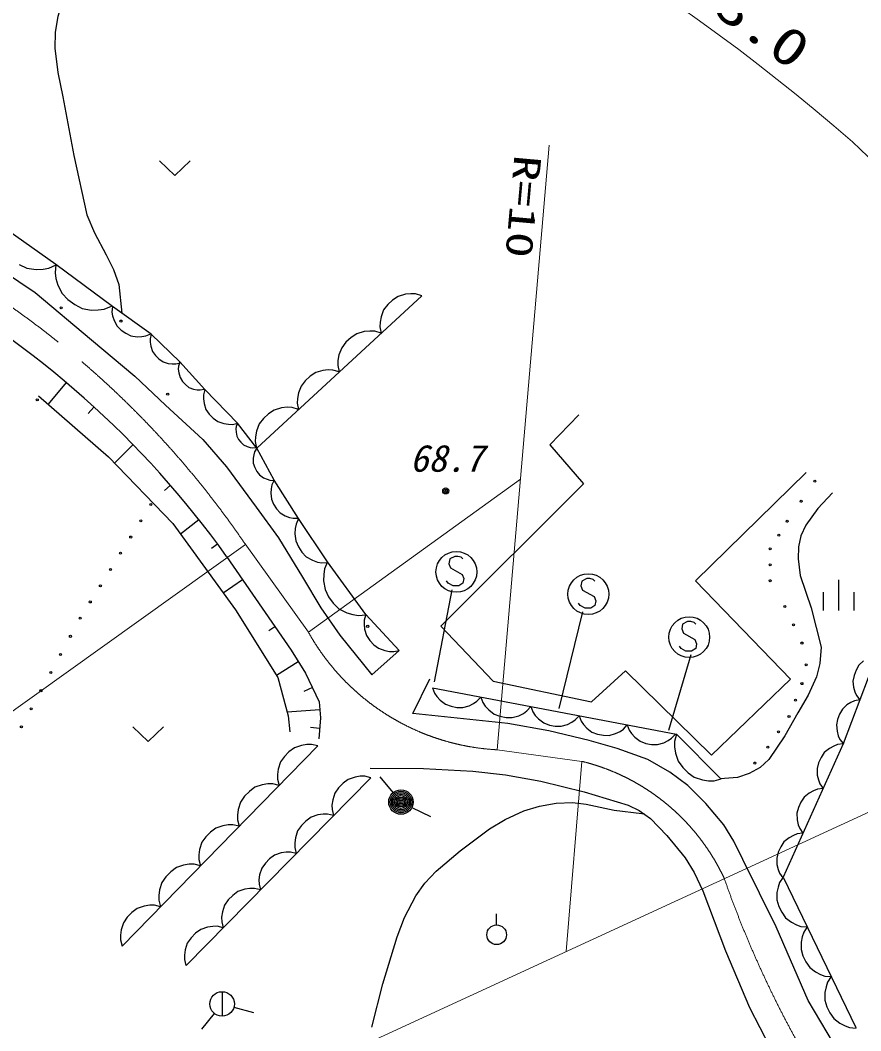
# Model space of a CAD drawing. Units: millimetres, scale not verified. Extents: x 40000 to 680000, y 20000 to 380000.
# Drawn here: x 212764 to 253911, y 269342 to 318785 of the extents above; entities that cross this region are included whole.
import ezdxf
from ezdxf.enums import TextEntityAlignment as Align

# ---------------------------------------------------------------- set-up
doc = ezdxf.new("R2010")
doc.units = ezdxf.units.MM
doc.header["$LTSCALE"] = 1000
doc.linetypes.add('CHAIN', pattern=[18.5, 12, -1.5, 3.5, -1.5])
for name, color, linetype, lineweight in [('M-BGD', 7, 'Continuous', 25), ('M-BGD-EXST', 7, 'Continuous', 25), ('M-BMK', 2, 'CHAIN', 13), ('M-STR-HTXT', 7, 'Continuous', 13)]:
    doc.layers.add(name, color=color, linetype=linetype, lineweight=lineweight)
doc.styles.add('ＭＳ ゴシック', font='')
doc.styles.get('ＭＳ ゴシック').set_extended_font_data('MS Gothic')

msp = doc.modelspace()

# ---------------------------------------------------------------- linework, layer by layer
at = {"layer": 'M-BGD'}
for p, q in [((219587, 311904), (220337, 311184)), ((220337, 311184), (221087, 311904)), ((214511, 306828), (211748, 308769)), ((212720, 306840), (213093, 306661)), ((213093, 306661), (213544, 306594)), ((213544, 306594), (213884, 306604)), ((213884, 306604), (214168, 306654)), ((214168, 306654), (214530, 306815)), ((214511, 306828), (214472, 306433)), ((217274, 304775), (214511, 306828)), ((211893, 306540), (213499, 305457)), ((214472, 306433), (214514, 306148)), ((214514, 306148), (214611, 305822)), ((214611, 305822), (214817, 305415)), ((213499, 305457), (216261, 303142)), ((214817, 305415), (215103, 305117)), ((215103, 305117), (215431, 304874)), ((232417, 305305), (224342, 297855)), ((230994, 305095), (230756, 304875)), ((231269, 305275), (230994, 305095)), ((231617, 305375), (231269, 305275)), ((231886, 305403), (231617, 305375)), ((232115, 305393), (231886, 305403)), ((232417, 305305), (232115, 305393)), ((215431, 304874), (215799, 304685)), ((215799, 304685), (216248, 304605)), ((216248, 304605), (216588, 304607)), ((216588, 304607), (216874, 304649)), ((216874, 304649), (217240, 304800)), ((217274, 304775), (217254, 304507)), ((219178, 303431), (217274, 304775)), ((230555, 304616), (230426, 304277)), ((230756, 304875), (230555, 304616)), ((217254, 304507), (217287, 304315)), ((217287, 304315), (217358, 304096)), ((217358, 304096), (217504, 303824)), ((230426, 304277), (230378, 304011)), ((217504, 303824), (217703, 303627)), ((217703, 303627), (217928, 303468)), ((230378, 304011), (230368, 303782)), ((230368, 303782), (230432, 303474)), ((216261, 303142), (218381, 301377)), ((217928, 303468), (218180, 303347)), ((218180, 303347), (218485, 303300)), ((218485, 303300), (218715, 303307)), ((218715, 303307), (218908, 303340)), ((218908, 303340), (219153, 303448)), ((219178, 303431), (219124, 303204)), ((219124, 303204), (219125, 303034)), ((220570, 302063), (219178, 303431)), ((228957, 303256), (228710, 303028)), ((229242, 303443), (228957, 303256)), ((229603, 303547), (229242, 303443)), ((229882, 303575), (229603, 303547)), ((230119, 303566), (229882, 303575)), ((230432, 303474), (230119, 303566)), ((219125, 303034), (219155, 302836)), ((219155, 302836), (219242, 302583)), ((228501, 302759), (228368, 302408)), ((228710, 303028), (228501, 302759)), ((219242, 302583), (219385, 302386)), ((219385, 302386), (219556, 302218)), ((219556, 302218), (219756, 302078)), ((228318, 302133), (228308, 301895)), ((228368, 302408), (228318, 302133)), ((219756, 302078), (220011, 301995)), ((220011, 301995), (220209, 301969)), ((220209, 301969), (220379, 301970)), ((220379, 301970), (220605, 302029)), ((220510, 301862), (220503, 301709)), ((220503, 301709), (220521, 301530)), ((220570, 302063), (220510, 301862)), ((221802, 300719), (220570, 302063)), ((227575, 301646), (227227, 301545)), ((227843, 301673), (227575, 301646)), ((228072, 301664), (227843, 301673)), ((228374, 301575), (228072, 301664)), ((228308, 301895), (228374, 301575)), ((218381, 301377), (219874, 299958)), ((220521, 301530), (220587, 301298)), ((220587, 301298), (220707, 301114)), ((220707, 301114), (220853, 300955)), ((226714, 301145), (226512, 300886)), ((226952, 301365), (226714, 301145)), ((227227, 301545), (226952, 301365)), ((215013, 301054), (214139, 299992)), ((220853, 300955), (221025, 300820)), ((221025, 300820), (221251, 300734)), ((221251, 300734), (221428, 300701)), ((221428, 300701), (221580, 300694)), ((221580, 300694), (221786, 300736)), ((221802, 300719), (221734, 300459)), ((223407, 299076), (221802, 300719)), ((226512, 300886), (226384, 300547)), ((213658, 300411), (217083, 297424)), ((221734, 300459), (221732, 300264)), ((221732, 300264), (221761, 300036)), ((226335, 300282), (226326, 300053)), ((226384, 300547), (226335, 300282)), ((216371, 299846), (216096, 299545)), ((219874, 299958), (221704, 298278)), ((221761, 300036), (221856, 299742)), ((221856, 299742), (222016, 299513)), ((225200, 299713), (224915, 299527)), ((225561, 299818), (225200, 299713)), ((225839, 299846), (225561, 299818)), ((226077, 299836), (225839, 299846)), ((226390, 299745), (226077, 299836)), ((226326, 300053), (226390, 299745)), ((222016, 299513), (222209, 299315)), ((222209, 299315), (222434, 299150)), ((222434, 299150), (222726, 299049)), ((224668, 299299), (224459, 299030)), ((224915, 299527), (224668, 299299)), ((240103, 299480), (238682, 298013)), ((222726, 299049), (222953, 299014)), ((222953, 299014), (223148, 299012)), ((223148, 299012), (223409, 299074)), ((223343, 298914), (223326, 298787)), ((223326, 298787), (223328, 298637)), ((223407, 299076), (223343, 298914)), ((224342, 297855), (223407, 299076)), ((224326, 298678), (224275, 298403)), ((224459, 299030), (224326, 298678)), ((221704, 298278), (222861, 296934)), ((223328, 298637), (223366, 298440)), ((223366, 298440), (223451, 298279)), ((223451, 298279), (223561, 298136)), ((224275, 298403), (224266, 298166)), ((224266, 298166), (224332, 297846)), ((218284, 298008), (217378, 297118)), ((223561, 298136), (223694, 298011)), ((223694, 298011), (223875, 297923)), ((223875, 297923), (224019, 297882)), ((224019, 297882), (224145, 297865)), ((224145, 297865), (224319, 297885)), ((224235, 297674), (224192, 297528)), ((224342, 297855), (224235, 297674)), ((225199, 296276), (224342, 297855)), ((238682, 298013), (240332, 296104)), ((217083, 297424), (220230, 294158)), ((224192, 297528), (224166, 297350)), ((224166, 297350), (224174, 297109)), ((222861, 296934), (224317, 294955)), ((224174, 297109), (224245, 296902)), ((224245, 296902), (224348, 296712)), ((224348, 296712), (224483, 296539)), ((224483, 296539), (224681, 296401)), ((224681, 296401), (224845, 296326)), ((224845, 296326), (224991, 296282)), ((224991, 296282), (225201, 296273)), ((225199, 296276), (225085, 296046)), ((226394, 294409), (225199, 296276)), ((245824, 291354), (251240, 296653)), ((220105, 296017), (219831, 295782)), ((225045, 295864), (225029, 295645)), ((225085, 296046), (225045, 295864)), ((240332, 296104), (233357, 289136)), ((225029, 295645), (225060, 295351)), ((225060, 295351), (225165, 295105)), ((224317, 294955), (225400, 293462)), ((225165, 295105), (225308, 294883)), ((225308, 294883), (225487, 294684)), ((225487, 294684), (225740, 294533)), ((221502, 294344), (220609, 293635)), ((225740, 294533), (225946, 294456)), ((225946, 294456), (226129, 294416)), ((226129, 294416), (226385, 294423)), ((226394, 294409), (226264, 294135)), ((227813, 292281), (226394, 294409)), ((220230, 294158), (223297, 289936)), ((226221, 293919), (226207, 293659)), ((226264, 294135), (226221, 293919)), ((225400, 293462), (226581, 291534)), ((226207, 293659), (226250, 293313)), ((226250, 293313), (226380, 293025)), ((222415, 293154), (222131, 292943)), ((226380, 293025), (226553, 292765)), ((226553, 292765), (226769, 292534)), ((222863, 292549), (226022, 287962)), ((226769, 292534), (227072, 292361)), ((227072, 292361), (227317, 292275)), ((227317, 292275), (227533, 292232)), ((227533, 292232), (227836, 292246)), ((227813, 292281), (227666, 291938)), ((229680, 289705), (227813, 292281)), ((227666, 291938), (227624, 291670)), ((223653, 291402), (222705, 290750)), ((226581, 291534), (227477, 290041)), ((227624, 291670), (227618, 291350)), ((227618, 291350), (227688, 290926)), ((250478, 286551), (245824, 291354)), ((252821, 291408), (252821, 289908)), ((227688, 290926), (227862, 290578)), ((252071, 290808), (252071, 289908)), ((253571, 290808), (253571, 289908)), ((227862, 290578), (228087, 290267)), ((228087, 290267), (228364, 289993)), ((223297, 289936), (225368, 286630)), ((227477, 290041), (228410, 288697)), ((228364, 289993), (228745, 289795)), ((228745, 289795), (229051, 289701)), ((229051, 289701), (229319, 289658)), ((229319, 289658), (229690, 289690)), ((229603, 289436), (229596, 289232)), ((229680, 289705), (229603, 289436)), ((231322, 287950), (229680, 289705)), ((225232, 289109), (224935, 288904)), ((229596, 289232), (229622, 288994)), ((229622, 288994), (229714, 288685)), ((233357, 289136), (235922, 286450)), ((228410, 288697), (229978, 286756)), ((229714, 288685), (229876, 288442)), ((229876, 288442), (230072, 288232)), ((226022, 287962), (226727, 286840)), ((229978, 286756), (231322, 287950)), ((230072, 288232), (230304, 288054)), ((230304, 288054), (230606, 287943)), ((230606, 287943), (230843, 287901)), ((230843, 287901), (231046, 287894)), ((231046, 287894), (231320, 287953)), ((226374, 287401), (225305, 286730)), ((254685, 287690), (253054, 283379)), ((254049, 287439), (253822, 287229)), ((226727, 286840), (227405, 285431)), ((240726, 285436), (242397, 286958)), ((242397, 286958), (246599, 282821)), ((253681, 286988), (253584, 286729)), ((253822, 287229), (253681, 286988)), ((225368, 286630), (225886, 284758)), ((231981, 284868), (232814, 286565)), ((235922, 286450), (240726, 285436)), ((246599, 282821), (250478, 286551)), ((253584, 286729), (253529, 286455)), ((253529, 286455), (253561, 286148)), ((227066, 286135), (226653, 285936)), ((232950, 286120), (233047, 285858)), ((232950, 286120), (244885, 283853)), ((233047, 285858), (233162, 285689)), ((253561, 286148), (253625, 285927)), ((253625, 285927), (253705, 285749)), ((227405, 285431), (227457, 284648)), ((233162, 285689), (233324, 285512)), ((233324, 285512), (233580, 285317)), ((233580, 285317), (233854, 285216)), ((234738, 285243), (234954, 285349)), ((234954, 285349), (235122, 285463)), ((235122, 285463), (235308, 285672)), ((235308, 285672), (235409, 285399)), ((235409, 285399), (235528, 285223)), ((253429, 285411), (253235, 285287)), ((253607, 285491), (253429, 285411)), ((253871, 285539), (253607, 285491)), ((253705, 285749), (253871, 285539)), ((227431, 285040), (225837, 284933)), ((233854, 285216), (234136, 285162)), ((234136, 285162), (234428, 285155)), ((234428, 285155), (234738, 285243)), ((235528, 285223), (235697, 285039)), ((235697, 285039), (235964, 284835)), ((235964, 284835), (236249, 284730)), ((237171, 284759), (237395, 284869)), ((237395, 284869), (237570, 284988)), ((237570, 284988), (237764, 285206)), ((237764, 285206), (237861, 284943)), ((237861, 284943), (237976, 284775)), ((252868, 284836), (252770, 284578)), ((253008, 285078), (252868, 284836)), ((253235, 285287), (253008, 285078)), ((225886, 284758), (225966, 283961)), ((227457, 284648), (227379, 283631)), ((236249, 284730), (236544, 284674)), ((236544, 284674), (236848, 284667)), ((236848, 284667), (237171, 284759)), ((237976, 284775), (238137, 284597)), ((238137, 284597), (238393, 284402)), ((238393, 284402), (238667, 284301)), ((238667, 284301), (238950, 284247)), ((239242, 284241), (239552, 284329)), ((239552, 284329), (239768, 284434)), ((239768, 284434), (239936, 284549)), ((239936, 284549), (240122, 284758)), ((240122, 284758), (240219, 284495)), ((240219, 284495), (240333, 284327)), ((240333, 284327), (240495, 284149)), ((242294, 284101), (242480, 284310)), ((242480, 284310), (242577, 284047)), ((252770, 284578), (252716, 284304)), ((252716, 284304), (252747, 283997)), ((218279, 284219), (219029, 283499)), ((219029, 283499), (219779, 284219)), ((227418, 284139), (226974, 284174)), ((238950, 284247), (239242, 284241)), ((240495, 284149), (240751, 283954)), ((240751, 283954), (241025, 283853)), ((241025, 283853), (241308, 283799)), ((241600, 283793), (241910, 283881)), ((241910, 283881), (242125, 283986)), ((242125, 283986), (242294, 284101)), ((242577, 284047), (242691, 283879)), ((242691, 283879), (242853, 283701)), ((244652, 283653), (244838, 283862)), ((244885, 283853), (244797, 283502)), ((244885, 283853), (247063, 281675)), ((252747, 283997), (252811, 283776)), ((226795, 283347), (226528, 283305)), ((227024, 283349), (226795, 283347)), ((227330, 283276), (227024, 283349)), ((241308, 283799), (241600, 283793)), ((242853, 283701), (243109, 283506)), ((243109, 283506), (243383, 283405)), ((243383, 283405), (243666, 283351)), ((243666, 283351), (243958, 283345)), ((243958, 283345), (244268, 283433)), ((244268, 283433), (244483, 283538)), ((244483, 283538), (244652, 283653)), ((244797, 283502), (244797, 283239)), ((253054, 283379), (250108, 276852)), ((252776, 283347), (252586, 283275)), ((253054, 283379), (252776, 283347)), ((252811, 283776), (252891, 283598)), ((252891, 283598), (253058, 283387)), ((217753, 273490), (227330, 283276)), ((225920, 282993), (225694, 282762)), ((226185, 283187), (225920, 282993)), ((226528, 283305), (226185, 283187)), ((244797, 283239), (244841, 282932)), ((244841, 282932), (244973, 282538)), ((252126, 282956), (251964, 282713)), ((252376, 283159), (252126, 282956)), ((252586, 283275), (252376, 283159)), ((225506, 282493), (225395, 282148)), ((225694, 282762), (225506, 282493)), ((244973, 282538), (245192, 282231)), ((251845, 282450), (251770, 282168)), ((251964, 282713), (251845, 282450)), ((225395, 282148), (225359, 281880)), ((225359, 281880), (225362, 281651)), ((245192, 282231), (245455, 281968)), ((245455, 281968), (245762, 281748)), ((251770, 282168), (251783, 281846)), ((251783, 281846), (251835, 281612)), ((229926, 281724), (220885, 272535)), ((224610, 281377), (224255, 281254)), ((224886, 281419), (224610, 281377)), ((225124, 281422), (224886, 281419)), ((225442, 281346), (225124, 281422)), ((225362, 281651), (225442, 281346)), ((228568, 281456), (228349, 281234)), ((228823, 281642), (228568, 281456)), ((229153, 281755), (228823, 281642)), ((229411, 281794), (229153, 281755)), ((229631, 281796), (229411, 281794)), ((229926, 281724), (229631, 281796)), ((231024, 280999), (230392, 281774)), ((245762, 281748), (246157, 281617)), ((246157, 281617), (246463, 281573)), ((246463, 281573), (246726, 281573)), ((246726, 281573), (247077, 281661)), ((251835, 281612), (251907, 281422)), ((251907, 281422), (252067, 281192)), ((223980, 281053), (223745, 280813)), ((224255, 281254), (223980, 281053)), ((228167, 280975), (228059, 280643)), ((228349, 281234), (228167, 280975)), ((251388, 280971), (251138, 280768)), ((251598, 281087), (251388, 280971)), ((251789, 281159), (251598, 281087)), ((252067, 281192), (251789, 281159)), ((223550, 280534), (223435, 280176)), ((223745, 280813), (223550, 280534)), ((228059, 280643), (228025, 280385)), ((228025, 280385), (228027, 280165)), ((250976, 280525), (250858, 280263)), ((251138, 280768), (250976, 280525)), ((223435, 280176), (223398, 279899)), ((223398, 279899), (223401, 279661)), ((227330, 279901), (227000, 279788)), ((227587, 279940), (227330, 279901)), ((227808, 279942), (227587, 279940)), ((228103, 279871), (227808, 279942)), ((228027, 280165), (228103, 279871)), ((231942, 280270), (232841, 279832)), ((250858, 280263), (250783, 279981)), ((250783, 279981), (250796, 279659)), ((222681, 279375), (222339, 279256)), ((222948, 279416), (222681, 279375)), ((223177, 279418), (222948, 279416)), ((223483, 279345), (223177, 279418)), ((223401, 279661), (223483, 279345)), ((226525, 279380), (226344, 279121)), ((226744, 279602), (226525, 279380)), ((227000, 279788), (226744, 279602)), ((250796, 279659), (250848, 279425)), ((250848, 279425), (250920, 279234)), ((222073, 279063), (221847, 278831)), ((222339, 279256), (222073, 279063)), ((226344, 279121), (226236, 278789)), ((250611, 278900), (250401, 278784)), ((250801, 278972), (250611, 278900)), ((251079, 279004), (250801, 278972)), ((250920, 279234), (251079, 279004)), ((221659, 278562), (221548, 278217)), ((221847, 278831), (221659, 278562)), ((226236, 278789), (226201, 278532)), ((226201, 278532), (226203, 278311)), ((250151, 278581), (249989, 278338)), ((250401, 278784), (250151, 278581)), ((221548, 278217), (221513, 277949)), ((221513, 277949), (221515, 277720)), ((225219, 277938), (224973, 277759)), ((225536, 278047), (225219, 277938)), ((225784, 278084), (225536, 278047)), ((225996, 278086), (225784, 278084)), ((226279, 278018), (225996, 278086)), ((226203, 278311), (226279, 278018)), ((249870, 278075), (249795, 277793)), ((249989, 278338), (249870, 278075)), ((220763, 277446), (220408, 277323)), ((221040, 277489), (220763, 277446)), ((221277, 277491), (221040, 277489)), ((221595, 277415), (221277, 277491)), ((221515, 277720), (221595, 277415)), ((224763, 277545), (224588, 277297)), ((224973, 277759), (224763, 277545)), ((249773, 274434), (248132, 277716)), ((249795, 277793), (249808, 277471)), ((249808, 277471), (249860, 277237)), ((220133, 277123), (219898, 276882)), ((220408, 277323), (220133, 277123)), ((224484, 276977), (224451, 276730)), ((224588, 277297), (224484, 276977)), ((249860, 277237), (249932, 277047)), ((249932, 277047), (250092, 276817)), ((219703, 276603), (219588, 276245)), ((219898, 276882), (219703, 276603)), ((224451, 276730), (224453, 276518)), ((224453, 276518), (224526, 276235)), ((249936, 276589), (249861, 276372)), ((250108, 276852), (249936, 276589)), ((250108, 276852), (253672, 269510)), ((219588, 276245), (219551, 275968)), ((219551, 275968), (219554, 275730)), ((223168, 275967), (222949, 275744)), ((223423, 276153), (223168, 275967)), ((223753, 276266), (223423, 276153)), ((224011, 276305), (223753, 276266)), ((224231, 276306), (224011, 276305)), ((224526, 276235), (224231, 276306)), ((249809, 276107), (249805, 275745)), ((249861, 276372), (249809, 276107)), ((218834, 275444), (218492, 275326)), ((219101, 275485), (218834, 275444)), ((219330, 275487), (219101, 275485)), ((219636, 275414), (219330, 275487)), ((219554, 275730), (219636, 275414)), ((222767, 275486), (222659, 275154)), ((222949, 275744), (222767, 275486)), ((249805, 275745), (249898, 275430)), ((249898, 275430), (250040, 275138)), ((218226, 275132), (218000, 274900)), ((218492, 275326), (218226, 275132)), ((222659, 275154), (222625, 274896)), ((236085, 274520), (236085, 275060)), ((250040, 275138), (250230, 274870)), ((217812, 274631), (217701, 274286)), ((218000, 274900), (217812, 274631)), ((221930, 274412), (221600, 274299)), ((222187, 274451), (221930, 274412)), ((222408, 274453), (222187, 274451)), ((222703, 274382), (222408, 274453)), ((222625, 274896), (222627, 274675)), ((222627, 274675), (222703, 274382)), ((251334, 270831), (249773, 274434)), ((250230, 274870), (250517, 274650)), ((250517, 274650), (250757, 274526)), ((250757, 274526), (250973, 274451)), ((250973, 274451), (251287, 274423)), ((251287, 274423), (251115, 274160)), ((217701, 274286), (217666, 274018)), ((217666, 274018), (217668, 273789)), ((221344, 274113), (221125, 273891)), ((221600, 274299), (221344, 274113)), ((251040, 273943), (250988, 273678)), ((251115, 274160), (251040, 273943)), ((217668, 273789), (217748, 273485)), ((220944, 273632), (220836, 273300)), ((221125, 273891), (220944, 273632)), ((250988, 273678), (250984, 273316)), ((220836, 273300), (220801, 273043)), ((220801, 273043), (220803, 272822)), ((250984, 273316), (251077, 273001)), ((251077, 273001), (251219, 272709)), ((220803, 272822), (220879, 272528)), ((251219, 272709), (251409, 272441)), ((251409, 272441), (251696, 272221)), ((251696, 272221), (251936, 272097)), ((251936, 272097), (252152, 272022)), ((252152, 272022), (252466, 271994)), ((252466, 271994), (252287, 271721)), ((252210, 271496), (252156, 271222)), ((252287, 271721), (252210, 271496)), ((222646, 271255), (222646, 270055)), ((252156, 271222), (252152, 270846)), ((223224, 270496), (224188, 270231)), ((252974, 268071), (251334, 270831)), ((252152, 270846), (252248, 270519)), ((252248, 270519), (252395, 270217)), ((222266, 270191), (221633, 269417)), ((252395, 270217), (252592, 269939)), ((252592, 269939), (252890, 269710)), ((252890, 269710), (253139, 269582)), ((253139, 269582), (253363, 269504)), ((253363, 269504), (253689, 269475))]:
    msp.add_line(p, q, dxfattribs=at)
for points in [[(215471, 321457), (215020, 320311), (214609, 318967), (214482, 318194), (214462, 317412), (214600, 316232), (214849, 315042), (215381, 312173), (216028, 309256), (216396, 308382), (216972, 307314), (217330, 306595), (217588, 305849), (217733, 304450)], [(252519, 295667), (251808, 294895), (251222, 294079), (250983, 293552), (250862, 293021), (250840, 292427), (250951, 291614), (251477, 290033), (251964, 288116), (251907, 287310), (251747, 286663), (251339, 285766), (250828, 284895), (250197, 283776), (249415, 282619), (248978, 282228), (248453, 281924), (247876, 281739), (247235, 281679), (247063, 281675)], [(248132, 277716), (247704, 278626), (247204, 279424), (246326, 280466), (245449, 281347), (244559, 281994), (243488, 282610), (241988, 283158), (240622, 283551), (238635, 284012), (236628, 284368), (231981, 284868)], [(229902, 282192), (232500, 282168), (234922, 282041), (236515, 281862), (238242, 281556), (240373, 281032), (242523, 280388), (243057, 280126), (243613, 279724), (244414, 278894), (245307, 277806), (245761, 277087), (246185, 276181), (247296, 273255), (248459, 270485), (250490, 266568)], [(229971, 269519), (230514, 271641), (231213, 273931), (231580, 274878), (232133, 275947), (232575, 276567), (233118, 277147), (234295, 278152), (235739, 279227), (236502, 279683), (237417, 280098), (238182, 280336), (239004, 280481), (239806, 280509), (240470, 280437), (241840, 280138), (243198, 279975), (243303, 279970)]]:
    msp.add_lwpolyline(points, dxfattribs=at)
for centre, radius in [((214765, 304709), 50), ((217695, 304066), 50), ((213601, 300210), 50), ((219982, 300493), 50), ((251664, 296227), 50), ((233597, 295759), 150), ((233597, 295759), 90), ((233597, 295759), 30), ((250987, 295248), 50), ((219162, 295088), 50), ((218667, 294294), 50), ((250311, 294269), 50), ((218173, 293499), 50), ((249894, 293593), 50), ((217678, 292705), 50), ((249476, 292917), 50), ((217183, 291910), 50), ((249476, 292140), 50), ((249476, 291363), 50), ((216688, 291116), 50), ((216194, 290322), 50), ((250196, 290096), 50), ((215699, 289527), 50), ((250613, 289204), 50), ((229773, 289129), 50), ((215219, 288641), 50), ((251031, 288312), 50), ((214739, 287755), 50), ((251232, 287247), 50), ((214260, 286868), 50), ((251031, 286326), 50), ((213780, 285982), 50), ((250714, 285520), 50), ((213300, 285096), 50), ((250397, 284714), 50), ((212821, 284210), 50), ((249879, 283966), 50), ((249361, 283218), 50), ((248728, 282441), 50), ((231403, 280534), 600), ((231403, 280534), 528), ((231403, 280534), 456), ((231403, 280534), 384), ((231403, 280534), 312), ((231403, 280534), 240), ((231403, 280534), 168), ((231403, 280534), 96), ((231403, 280534), 24), ((236085, 274040), 480), ((222646, 270655), 600)]:
    msp.add_circle(centre, radius, dxfattribs=at)
msp.add_arc((185065, 265568), 46440, 35.5197, 61.2739, dxfattribs=at)
at = {"layer": 'M-BGD-EXST'}
for p, q in [((233793, 292434), (233753, 292194)), ((234033, 292554), (233793, 292434)), ((234193, 292554), (234033, 292554)), ((234353, 292514), (234193, 292554)), ((234433, 292434), (234353, 292514)), ((233753, 292194), (233833, 291994)), ((233833, 291994), (234393, 291674)), ((233713, 291234), (233633, 291354)), ((233953, 291114), (233713, 291234)), ((234433, 291234), (234233, 291114)), ((234393, 291674), (234473, 291474)), ((234473, 291474), (234433, 291234)), ((240254, 291345), (240214, 291105)), ((240494, 291465), (240254, 291345)), ((240654, 291465), (240494, 291465)), ((240814, 291425), (240654, 291465)), ((240894, 291345), (240814, 291425)), ((233895, 290923), (233024, 286422)), ((234233, 291114), (233953, 291114)), ((240214, 291105), (240294, 290905)), ((240294, 290905), (240854, 290585)), ((240174, 290145), (240094, 290265)), ((240854, 290585), (240934, 290385)), ((240934, 290385), (240894, 290145)), ((240284, 289834), (239122, 285115)), ((240414, 290025), (240174, 290145)), ((240694, 290025), (240414, 290025)), ((240894, 290145), (240694, 290025)), ((245431, 289360), (245191, 289240)), ((245591, 289360), (245431, 289360)), ((245751, 289320), (245591, 289360)), ((245831, 289240), (245751, 289320)), ((245191, 289240), (245151, 289000)), ((245151, 289000), (245231, 288800)), ((245231, 288800), (245791, 288480)), ((245791, 288480), (245871, 288280)), ((245871, 288280), (245831, 288040)), ((245111, 288040), (245031, 288160)), ((245351, 287920), (245111, 288040)), ((245631, 287920), (245351, 287920)), ((245831, 288040), (245631, 287920)), ((245584, 287728), (244495, 284026))]:
    msp.add_line(p, q, dxfattribs=at)
for centre in [(234113, 291794), (240574, 290705), (245511, 288600)]:
    msp.add_circle(centre, 1000, dxfattribs=at)
at = {"layer": 'M-BMK'}
for p, q in [((223769, 293165), (226872, 288840)), ((236111, 283090), (240263, 282524))]:
    msp.add_line(p, q, dxfattribs=at)
for centre, radius, start, end in [((186140, 267484), 45557, 34.3126, 61.2898), ((236715, 294358), 11284, 209.2743, 266.9338), ((237751, 272373), 10457, 24.9773, 76.1039), ((296279, 293927), 51957, 199.261, 223.9517)]:
    msp.add_arc(centre, radius, start, end, dxfattribs=at)
at = {"layer": 'M-STR-HTXT'}
for p, q in [((236111, 283090), (238656, 312675)), ((253506, 312841), (286595, 280910)), ((226872, 288840), (237250, 296333)), ((223791, 293134), (200012, 276141)), ((274655, 289415), (220569, 264513)), ((239487, 273223), (240263, 282524))]:
    msp.add_line(p, q, dxfattribs=at)
msp.add_arc((186077, 235149), 102873, 49.04541, 91.27542, dxfattribs=at)

# ---------------------------------------------------------------- texts
at = {"layer": 'M-BGD', "style": 'ＭＳ ゴシック', "oblique": 15}
msp.add_text('68.7', height=1320, dxfattribs=at).set_placement((231838, 296297), align=Align.BOTTOM_LEFT)
at = {"layer": 'M-STR-HTXT', "style": 'ＭＳ ゴシック'}
for s, height, rotation, width, p in [('L=103.0', 1833, 323.9, 1.3, (241062, 322519)), ('R=10', 1320, 264.9, 1.4, (236567, 312268))]:
    msp.add_text(s, height=height, rotation=rotation, dxfattribs=dict(at, width=width)).set_placement(p, align=Align.BOTTOM_LEFT)

doc.saveas('drawing.dxf')
